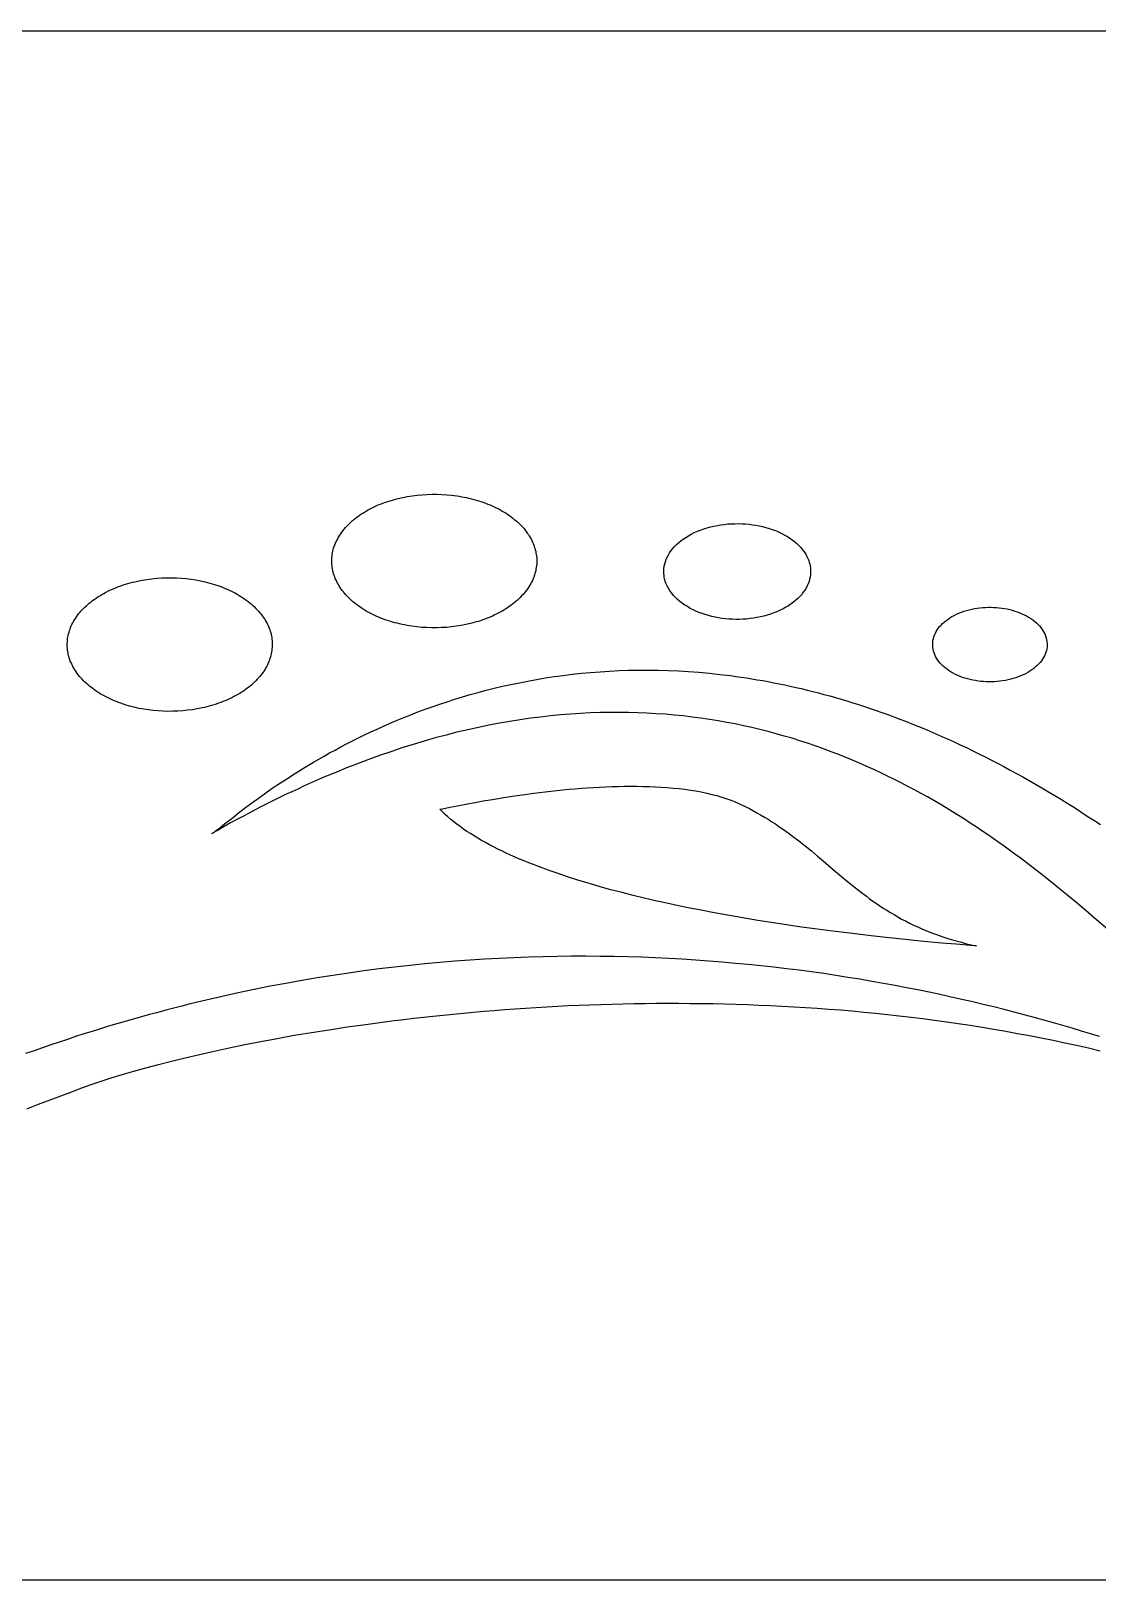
# Model space of a CAD drawing. Extents: x 2.6 to 83.9, y 63.6 to 86.7.
# Drawn here: x 63.55 to 71.12, y 75.65 to 86.65 of the extents above; entities that cross this region are included whole.
import ezdxf

# ---------------------------------------------------------------- set-up
doc = ezdxf.new("R2010")
doc.units = 0
doc.layers.add('IMPORT_-_LAMP', color=18, linetype='CONTINUOUS')

msp = doc.modelspace()

# ---------------------------------------------------------------- linework, layer by layer
at = {"layer": 'IMPORT_-_LAMP'}
for points in [[(22.867, 75.651), (22.867, 76.119), (2.617, 76.119), (2.617, 78.951), (2.617, 83.351), (2.617, 86.183), (22.867, 86.183), (22.867, 86.651), (43.117, 86.651), (43.117, 86.183), (63.367, 86.183), (63.367, 86.651), (83.617, 86.651), (83.617, 75.651), (63.367, 75.651), (63.367, 76.119), (43.117, 76.119), (43.117, 75.651)], [(66.745, 83.31), (66.762, 83.304), (66.778, 83.298), (66.794, 83.292), (66.81, 83.285), (66.825, 83.279), (66.84, 83.272), (66.854, 83.265), (66.869, 83.257), (66.883, 83.25), (66.896, 83.242), (66.91, 83.234), (66.923, 83.226), (66.935, 83.218), (66.948, 83.21), (66.96, 83.201), (66.971, 83.192), (66.982, 83.183), (66.993, 83.174), (67.004, 83.165), (67.014, 83.156), (67.024, 83.146), (67.033, 83.136), (67.042, 83.127), (67.051, 83.117), (67.059, 83.107), (67.067, 83.096), (67.074, 83.086), (67.082, 83.076), (67.088, 83.065), (67.095, 83.055), (67.101, 83.044), (67.106, 83.033), (67.111, 83.022), (67.116, 83.011), (67.12, 83), (67.124, 82.989), (67.128, 82.978), (67.131, 82.967), (67.134, 82.955), (67.136, 82.944), (67.138, 82.933), (67.14, 82.921), (67.141, 82.91), (67.141, 82.899), (67.142, 82.887), (67.141, 82.876), (67.141, 82.864), (67.14, 82.852), (67.138, 82.841), (67.136, 82.829), (67.134, 82.818), (67.131, 82.806), (67.128, 82.795), (67.124, 82.783), (67.12, 82.772), (67.115, 82.761), (67.11, 82.749), (67.105, 82.738), (67.099, 82.727), (67.092, 82.715), (67.085, 82.704), (67.078, 82.693), (67.07, 82.682), (67.062, 82.671), (67.053, 82.66), (67.044, 82.65), (67.034, 82.639), (67.024, 82.629), (67.014, 82.619), (67.004, 82.609), (66.993, 82.6), (66.982, 82.59), (66.97, 82.581), (66.958, 82.572), (66.946, 82.564), (66.934, 82.555), (66.921, 82.547), (66.908, 82.539), (66.895, 82.531), (66.882, 82.524), (66.868, 82.516), (66.854, 82.509), (66.84, 82.502), (66.826, 82.496), (66.811, 82.489), (66.796, 82.483), (66.766, 82.472), (66.735, 82.461), (66.703, 82.452), (66.671, 82.443), (66.638, 82.436), (66.604, 82.429), (66.57, 82.424), (66.536, 82.419), (66.501, 82.416), (66.466, 82.414), (66.431, 82.413), (66.396, 82.413), (66.361, 82.414), (66.325, 82.416), (66.29, 82.419), (66.255, 82.424), (66.237, 82.427), (66.22, 82.43), (66.202, 82.433), (66.185, 82.437), (66.167, 82.441), (66.15, 82.445), (66.133, 82.449), (66.116, 82.454), (66.099, 82.459), (66.082, 82.465), (66.066, 82.47), (66.049, 82.476), (66.033, 82.482), (66.018, 82.489), (66.002, 82.496), (65.987, 82.502), (65.973, 82.509), (65.958, 82.517), (65.944, 82.524), (65.931, 82.532), (65.917, 82.54), (65.904, 82.548), (65.892, 82.556), (65.88, 82.565), (65.868, 82.573), (65.856, 82.582), (65.845, 82.591), (65.834, 82.6), (65.823, 82.609), (65.813, 82.619), (65.804, 82.628), (65.794, 82.638), (65.785, 82.648), (65.777, 82.658), (65.768, 82.668), (65.76, 82.678), (65.753, 82.688), (65.746, 82.698), (65.739, 82.709), (65.733, 82.72), (65.727, 82.73), (65.721, 82.741), (65.716, 82.752), (65.711, 82.763), (65.707, 82.774), (65.703, 82.785), (65.699, 82.796), (65.696, 82.807), (65.693, 82.819), (65.691, 82.83), (65.689, 82.841), (65.688, 82.853), (65.686, 82.864), (65.686, 82.876), (65.686, 82.887), (65.686, 82.899), (65.686, 82.91), (65.688, 82.922), (65.689, 82.933), (65.691, 82.945), (65.693, 82.956), (65.696, 82.968), (65.699, 82.979), (65.703, 82.991), (65.707, 83.002), (65.712, 83.014), (65.717, 83.025), (65.723, 83.036), (65.729, 83.048), (65.735, 83.059), (65.742, 83.07), (65.749, 83.081), (65.757, 83.092), (65.766, 83.103), (65.774, 83.114), (65.783, 83.125), (65.793, 83.135), (65.803, 83.145), (65.813, 83.155), (65.823, 83.165), (65.834, 83.174), (65.846, 83.184), (65.857, 83.193), (65.869, 83.202), (65.881, 83.211), (65.893, 83.219), (65.906, 83.227), (65.919, 83.235), (65.932, 83.243), (65.945, 83.251), (65.959, 83.258), (65.973, 83.265), (65.987, 83.272), (66.002, 83.278), (66.016, 83.285), (66.031, 83.291), (66.061, 83.302), (66.093, 83.313), (66.124, 83.322), (66.157, 83.331), (66.19, 83.339), (66.223, 83.345), (66.257, 83.35), (66.291, 83.355), (66.326, 83.358), (66.361, 83.36), (66.396, 83.362), (66.431, 83.362), (66.467, 83.36), (66.502, 83.358), (66.537, 83.355), (66.573, 83.35), (66.59, 83.347), (66.608, 83.344), (66.625, 83.341), (66.642, 83.338), (66.66, 83.334), (66.677, 83.329), (66.694, 83.325), (66.711, 83.32), (66.728, 83.315)], [(68.988, 83.011), (69.003, 82.997), (69.017, 82.982), (69.029, 82.967), (69.041, 82.952), (69.051, 82.936), (69.059, 82.92), (69.067, 82.904), (69.07, 82.896), (69.073, 82.888), (69.076, 82.88), (69.078, 82.872), (69.08, 82.864), (69.082, 82.856), (69.083, 82.848), (69.085, 82.839), (69.085, 82.831), (69.086, 82.823), (69.086, 82.815), (69.086, 82.807), (69.085, 82.79), (69.083, 82.774), (69.079, 82.758), (69.075, 82.742), (69.069, 82.726), (69.062, 82.71), (69.054, 82.695), (69.045, 82.68), (69.034, 82.665), (69.023, 82.65), (69.01, 82.636), (68.996, 82.622), (68.981, 82.608), (68.965, 82.595), (68.948, 82.582), (68.93, 82.57), (68.911, 82.559), (68.891, 82.547), (68.869, 82.537), (68.847, 82.527), (68.824, 82.518), (68.801, 82.51), (68.778, 82.502), (68.754, 82.496), (68.73, 82.49), (68.705, 82.485), (68.681, 82.481), (68.656, 82.478), (68.631, 82.475), (68.606, 82.474), (68.581, 82.473), (68.556, 82.473), (68.531, 82.474), (68.506, 82.475), (68.481, 82.477), (68.456, 82.48), (68.432, 82.484), (68.408, 82.489), (68.384, 82.494), (68.361, 82.5), (68.338, 82.507), (68.315, 82.514), (68.293, 82.522), (68.272, 82.531), (68.251, 82.541), (68.231, 82.551), (68.211, 82.563), (68.193, 82.574), (68.175, 82.587), (68.158, 82.6), (68.142, 82.614), (68.126, 82.629), (68.113, 82.643), (68.1, 82.658), (68.089, 82.674), (68.079, 82.689), (68.07, 82.705), (68.062, 82.721), (68.059, 82.729), (68.056, 82.737), (68.054, 82.745), (68.051, 82.753), (68.049, 82.761), (68.047, 82.77), (68.046, 82.778), (68.045, 82.786), (68.044, 82.794), (68.044, 82.802), (68.043, 82.81), (68.043, 82.819), (68.044, 82.835), (68.047, 82.851), (68.05, 82.867), (68.055, 82.883), (68.061, 82.899), (68.067, 82.915), (68.076, 82.93), (68.085, 82.946), (68.095, 82.961), (68.107, 82.975), (68.119, 82.99), (68.133, 83.004), (68.148, 83.017), (68.164, 83.03), (68.181, 83.043), (68.199, 83.055), (68.218, 83.067), (68.239, 83.078), (68.26, 83.089), (68.282, 83.098), (68.305, 83.107), (68.328, 83.116), (68.352, 83.123), (68.375, 83.129), (68.4, 83.135), (68.424, 83.14), (68.449, 83.144), (68.474, 83.147), (68.499, 83.15), (68.524, 83.152), (68.549, 83.152), (68.574, 83.153), (68.599, 83.152), (68.624, 83.15), (68.649, 83.148), (68.673, 83.145), (68.698, 83.141), (68.722, 83.137), (68.745, 83.132), (68.769, 83.125), (68.792, 83.119), (68.814, 83.111), (68.836, 83.103), (68.857, 83.094), (68.878, 83.084), (68.898, 83.074), (68.918, 83.063), (68.937, 83.051), (68.955, 83.038), (68.972, 83.025)], [(64.96, 81.909), (64.945, 81.902), (64.929, 81.895), (64.913, 81.889), (64.898, 81.882), (64.882, 81.877), (64.865, 81.871), (64.849, 81.866), (64.832, 81.861), (64.816, 81.856), (64.799, 81.852), (64.782, 81.848), (64.765, 81.844), (64.731, 81.837), (64.697, 81.831), (64.662, 81.827), (64.627, 81.823), (64.592, 81.821), (64.557, 81.82), (64.522, 81.819), (64.487, 81.82), (64.453, 81.823), (64.418, 81.826), (64.384, 81.83), (64.35, 81.835), (64.316, 81.841), (64.283, 81.849), (64.25, 81.857), (64.218, 81.867), (64.187, 81.877), (64.171, 81.883), (64.156, 81.889), (64.141, 81.895), (64.126, 81.901), (64.112, 81.908), (64.097, 81.915), (64.083, 81.922), (64.069, 81.929), (64.055, 81.937), (64.042, 81.945), (64.029, 81.953), (64.016, 81.961), (64.003, 81.97), (63.991, 81.979), (63.979, 81.988), (63.967, 81.997), (63.955, 82.007), (63.944, 82.017), (63.933, 82.027), (63.923, 82.037), (63.913, 82.047), (63.904, 82.058), (63.895, 82.068), (63.886, 82.079), (63.878, 82.089), (63.871, 82.1), (63.863, 82.111), (63.857, 82.122), (63.85, 82.133), (63.844, 82.144), (63.839, 82.155), (63.834, 82.166), (63.829, 82.177), (63.825, 82.188), (63.821, 82.2), (63.818, 82.211), (63.815, 82.222), (63.813, 82.234), (63.811, 82.245), (63.809, 82.257), (63.808, 82.268), (63.807, 82.279), (63.807, 82.291), (63.807, 82.302), (63.808, 82.314), (63.809, 82.325), (63.81, 82.336), (63.812, 82.348), (63.814, 82.359), (63.817, 82.37), (63.82, 82.381), (63.823, 82.393), (63.827, 82.404), (63.831, 82.415), (63.836, 82.426), (63.841, 82.437), (63.846, 82.448), (63.852, 82.458), (63.858, 82.469), (63.865, 82.48), (63.872, 82.49), (63.88, 82.5), (63.887, 82.511), (63.896, 82.521), (63.904, 82.531), (63.913, 82.541), (63.923, 82.551), (63.933, 82.56), (63.943, 82.57), (63.953, 82.579), (63.964, 82.589), (63.976, 82.598), (63.987, 82.607), (63.999, 82.615), (64.012, 82.624), (64.025, 82.632), (64.038, 82.641), (64.052, 82.649), (64.066, 82.657), (64.08, 82.664), (64.095, 82.672), (64.11, 82.679), (64.125, 82.686), (64.141, 82.693), (64.157, 82.699), (64.172, 82.705), (64.189, 82.711), (64.205, 82.717), (64.221, 82.722), (64.238, 82.727), (64.254, 82.732), (64.271, 82.736), (64.288, 82.74), (64.305, 82.744), (64.339, 82.751), (64.373, 82.757), (64.408, 82.761), (64.443, 82.765), (64.478, 82.767), (64.513, 82.768), (64.548, 82.768), (64.583, 82.767), (64.618, 82.765), (64.652, 82.762), (64.686, 82.758), (64.72, 82.753), (64.754, 82.746), (64.787, 82.739), (64.82, 82.731), (64.852, 82.721), (64.883, 82.711), (64.899, 82.705), (64.914, 82.699), (64.929, 82.693), (64.944, 82.687), (64.958, 82.68), (64.973, 82.673), (64.987, 82.666), (65.001, 82.659), (65.015, 82.651), (65.028, 82.643), (65.041, 82.635), (65.054, 82.626), (65.067, 82.618), (65.079, 82.609), (65.091, 82.6), (65.103, 82.59), (65.115, 82.581), (65.126, 82.571), (65.137, 82.561), (65.147, 82.551), (65.157, 82.541), (65.166, 82.53), (65.175, 82.52), (65.184, 82.509), (65.192, 82.499), (65.199, 82.488), (65.207, 82.477), (65.213, 82.466), (65.22, 82.455), (65.226, 82.444), (65.231, 82.433), (65.236, 82.422), (65.241, 82.411), (65.245, 82.399), (65.249, 82.388), (65.252, 82.377), (65.255, 82.365), (65.257, 82.354), (65.259, 82.343), (65.261, 82.331), (65.262, 82.32), (65.263, 82.308), (65.263, 82.297), (65.263, 82.286), (65.262, 82.274), (65.261, 82.263), (65.26, 82.251), (65.258, 82.24), (65.256, 82.229), (65.253, 82.218), (65.25, 82.206), (65.247, 82.195), (65.243, 82.184), (65.239, 82.173), (65.234, 82.162), (65.229, 82.151), (65.224, 82.14), (65.218, 82.13), (65.212, 82.119), (65.205, 82.108), (65.198, 82.098), (65.19, 82.087), (65.183, 82.077), (65.174, 82.067), (65.166, 82.057), (65.157, 82.047), (65.147, 82.037), (65.138, 82.027), (65.127, 82.018), (65.117, 82.009), (65.106, 81.999), (65.094, 81.99), (65.083, 81.981), (65.071, 81.972), (65.058, 81.964), (65.045, 81.955), (65.032, 81.947), (65.018, 81.939), (65.004, 81.931), (64.99, 81.924), (64.975, 81.916)], [(70.596, 82.079), (70.579, 82.071), (70.561, 82.064), (70.543, 82.058), (70.525, 82.052), (70.507, 82.047), (70.488, 82.043), (70.469, 82.039), (70.449, 82.036), (70.43, 82.033), (70.411, 82.031), (70.391, 82.03), (70.371, 82.029), (70.352, 82.029), (70.332, 82.03), (70.313, 82.031), (70.294, 82.032), (70.275, 82.035), (70.256, 82.038), (70.237, 82.041), (70.218, 82.045), (70.2, 82.05), (70.182, 82.055), (70.165, 82.061), (70.148, 82.068), (70.131, 82.075), (70.115, 82.082), (70.099, 82.09), (70.084, 82.099), (70.069, 82.108), (70.055, 82.118), (70.042, 82.128), (70.029, 82.139), (70.017, 82.15), (70.007, 82.162), (69.997, 82.174), (69.988, 82.186), (69.98, 82.198), (69.973, 82.21), (69.968, 82.223), (69.963, 82.235), (69.959, 82.248), (69.956, 82.26), (69.954, 82.273), (69.953, 82.286), (69.953, 82.299), (69.954, 82.311), (69.955, 82.324), (69.958, 82.337), (69.962, 82.349), (69.966, 82.361), (69.972, 82.374), (69.978, 82.386), (69.985, 82.398), (69.993, 82.409), (70.002, 82.421), (70.012, 82.432), (70.023, 82.443), (70.034, 82.453), (70.047, 82.463), (70.06, 82.473), (70.074, 82.483), (70.089, 82.492), (70.105, 82.501), (70.122, 82.509), (70.139, 82.517), (70.157, 82.524), (70.175, 82.53), (70.193, 82.536), (70.212, 82.541), (70.23, 82.545), (70.249, 82.549), (70.269, 82.552), (70.288, 82.555), (70.308, 82.557), (70.327, 82.558), (70.347, 82.559), (70.366, 82.559), (70.386, 82.558), (70.405, 82.557), (70.424, 82.555), (70.444, 82.553), (70.463, 82.55), (70.481, 82.547), (70.5, 82.542), (70.518, 82.538), (70.536, 82.532), (70.553, 82.527), (70.571, 82.52), (70.587, 82.513), (70.603, 82.506), (70.619, 82.498), (70.634, 82.489), (70.649, 82.48), (70.663, 82.47), (70.676, 82.46), (70.689, 82.449), (70.701, 82.437), (70.711, 82.426), (70.721, 82.414), (70.73, 82.402), (70.738, 82.39), (70.745, 82.378), (70.751, 82.365), (70.755, 82.353), (70.759, 82.34), (70.762, 82.327), (70.764, 82.315), (70.765, 82.302), (70.765, 82.289), (70.765, 82.277), (70.763, 82.264), (70.76, 82.251), (70.757, 82.239), (70.752, 82.226), (70.747, 82.214), (70.74, 82.202), (70.733, 82.19), (70.725, 82.179), (70.716, 82.167), (70.706, 82.156), (70.695, 82.145), (70.684, 82.135), (70.671, 82.124), (70.658, 82.114), (70.644, 82.105), (70.629, 82.096), (70.613, 82.087)], [(66.452, 81.124), (66.473, 81.128), (66.524, 81.138), (66.602, 81.154), (66.65, 81.163), (66.704, 81.173), (66.762, 81.183), (66.826, 81.194), (66.894, 81.205), (66.966, 81.217), (67.041, 81.227), (67.12, 81.238), (67.201, 81.248), (67.284, 81.257), (67.369, 81.266), (67.413, 81.27), (67.456, 81.273), (67.5, 81.276), (67.544, 81.279), (67.588, 81.282), (67.632, 81.284), (67.676, 81.285), (67.72, 81.287), (67.764, 81.288), (67.809, 81.288), (67.852, 81.288), (67.896, 81.287), (67.94, 81.286), (67.983, 81.284), (68.025, 81.282), (68.068, 81.279), (68.109, 81.275), (68.151, 81.271), (68.192, 81.266), (68.232, 81.26), (68.271, 81.254), (68.31, 81.247), (68.348, 81.239), (68.385, 81.23), (68.421, 81.221), (68.456, 81.21), (68.491, 81.199), (68.507, 81.193), (68.524, 81.187), (68.54, 81.181), (68.556, 81.174), (68.572, 81.167), (68.587, 81.16), (68.617, 81.146), (68.647, 81.131), (68.675, 81.116), (68.704, 81.1), (68.731, 81.085), (68.758, 81.069), (68.785, 81.053), (68.811, 81.036), (68.836, 81.02), (68.861, 81.003), (68.886, 80.986), (68.91, 80.969), (68.934, 80.952), (68.957, 80.934), (69.003, 80.899), (69.048, 80.864), (69.092, 80.828), (69.135, 80.791), (69.178, 80.755), (69.263, 80.683), (69.306, 80.647), (69.349, 80.611), (69.392, 80.575), (69.437, 80.54), (69.482, 80.506), (69.505, 80.489), (69.529, 80.472), (69.553, 80.455), (69.577, 80.439), (69.602, 80.423), (69.627, 80.407), (69.653, 80.391), (69.679, 80.376), (69.705, 80.36), (69.732, 80.345), (69.76, 80.331), (69.789, 80.316), (69.817, 80.302), (69.847, 80.289), (69.877, 80.275), (69.908, 80.262), (69.94, 80.249), (69.973, 80.237), (70.006, 80.225), (70.04, 80.214), (70.075, 80.203), (70.111, 80.192), (70.147, 80.182), (70.185, 80.172), (70.223, 80.162), (70.263, 80.154), (70.251, 80.155), (70.222, 80.157), (70.12, 80.166), (70.048, 80.172), (69.963, 80.179), (69.867, 80.188), (69.759, 80.199), (69.643, 80.211), (69.517, 80.225), (69.383, 80.241), (69.243, 80.258), (69.17, 80.267), (69.096, 80.277), (69.021, 80.288), (68.945, 80.299), (68.868, 80.31), (68.79, 80.322), (68.711, 80.335), (68.631, 80.348), (68.551, 80.362), (68.47, 80.376), (68.39, 80.391), (68.309, 80.407), (68.228, 80.423), (68.147, 80.439), (68.066, 80.457), (67.985, 80.475), (67.905, 80.493), (67.826, 80.513), (67.747, 80.533), (67.668, 80.553), (67.591, 80.574), (67.515, 80.596), (67.44, 80.619), (67.366, 80.643), (67.294, 80.667), (67.258, 80.679), (67.223, 80.692), (67.188, 80.705), (67.153, 80.717), (67.119, 80.731), (67.086, 80.744), (67.053, 80.757), (67.02, 80.771), (66.988, 80.785), (66.956, 80.799), (66.925, 80.813), (66.894, 80.828), (66.864, 80.842), (66.835, 80.857), (66.806, 80.872), (66.778, 80.888), (66.75, 80.903), (66.723, 80.919), (66.696, 80.935), (66.671, 80.951), (66.646, 80.967), (66.621, 80.984), (66.597, 81.001), (66.574, 81.018), (66.552, 81.035), (66.531, 81.052), (66.51, 81.07), (66.49, 81.088), (66.471, 81.106)], [(66.452, 81.124), (66.473, 81.128), (66.524, 81.138), (66.602, 81.154), (66.65, 81.163), (66.704, 81.173), (66.762, 81.183), (66.826, 81.194), (66.894, 81.205), (66.966, 81.217), (67.041, 81.227), (67.12, 81.238), (67.201, 81.248), (67.284, 81.257), (67.369, 81.266), (67.413, 81.27), (67.456, 81.273), (67.5, 81.276), (67.544, 81.279), (67.588, 81.282), (67.632, 81.284), (67.676, 81.285), (67.72, 81.287), (67.764, 81.288), (67.809, 81.288), (67.852, 81.288), (67.896, 81.287), (67.94, 81.286), (67.983, 81.284), (68.025, 81.282), (68.068, 81.279), (68.109, 81.275), (68.151, 81.271), (68.192, 81.266), (68.232, 81.26), (68.271, 81.254), (68.31, 81.247), (68.348, 81.239), (68.385, 81.23), (68.421, 81.221), (68.456, 81.21), (68.491, 81.199), (68.507, 81.193), (68.524, 81.187), (68.54, 81.181), (68.556, 81.174), (68.572, 81.167), (68.587, 81.16), (68.617, 81.146), (68.647, 81.131), (68.675, 81.116), (68.704, 81.1), (68.731, 81.085), (68.758, 81.069), (68.785, 81.053), (68.811, 81.036), (68.836, 81.02), (68.861, 81.003), (68.886, 80.986), (68.91, 80.969), (68.934, 80.952), (68.957, 80.934), (69.003, 80.899), (69.048, 80.864), (69.092, 80.828), (69.135, 80.791), (69.178, 80.755), (69.263, 80.683), (69.306, 80.647), (69.349, 80.611), (69.392, 80.575), (69.437, 80.54), (69.482, 80.506), (69.505, 80.489), (69.529, 80.472), (69.553, 80.455), (69.577, 80.439), (69.602, 80.423), (69.627, 80.407), (69.653, 80.391), (69.679, 80.376), (69.705, 80.36), (69.732, 80.345), (69.76, 80.331), (69.789, 80.316), (69.817, 80.302), (69.847, 80.289), (69.877, 80.275), (69.908, 80.262), (69.94, 80.249), (69.973, 80.237), (70.006, 80.225), (70.04, 80.214), (70.075, 80.203), (70.111, 80.192), (70.147, 80.182), (70.185, 80.172), (70.223, 80.162), (70.263, 80.154), (70.251, 80.155), (70.222, 80.157), (70.12, 80.166), (70.048, 80.172), (69.963, 80.179), (69.867, 80.188), (69.759, 80.199), (69.643, 80.211), (69.517, 80.225), (69.383, 80.241), (69.243, 80.258), (69.17, 80.267), (69.096, 80.277), (69.021, 80.288), (68.945, 80.299), (68.868, 80.31), (68.79, 80.322), (68.711, 80.335), (68.631, 80.348), (68.551, 80.362), (68.47, 80.376), (68.39, 80.391), (68.309, 80.407), (68.228, 80.423), (68.147, 80.439), (68.066, 80.457), (67.985, 80.475), (67.905, 80.493), (67.826, 80.513), (67.747, 80.533), (67.668, 80.553), (67.591, 80.574), (67.515, 80.596), (67.44, 80.619), (67.366, 80.643), (67.294, 80.667), (67.258, 80.679), (67.223, 80.692), (67.188, 80.705), (67.153, 80.717), (67.119, 80.731), (67.086, 80.744), (67.053, 80.757), (67.02, 80.771), (66.988, 80.785), (66.956, 80.799), (66.925, 80.813), (66.894, 80.828), (66.864, 80.842), (66.835, 80.857), (66.806, 80.872), (66.778, 80.888), (66.75, 80.903), (66.723, 80.919), (66.696, 80.935), (66.671, 80.951), (66.646, 80.967), (66.621, 80.984), (66.597, 81.001), (66.574, 81.018), (66.552, 81.035), (66.531, 81.052), (66.51, 81.07), (66.49, 81.088), (66.471, 81.106)]]:
    msp.add_lwpolyline(points, close=True, dxfattribs=at)
for points in [[(71.212, 80.258), (71.1, 80.354), (71.042, 80.404), (70.981, 80.455), (70.918, 80.507), (70.854, 80.56), (70.787, 80.614), (70.718, 80.668), (70.647, 80.723), (70.574, 80.779), (70.537, 80.806), (70.499, 80.834), (70.461, 80.862), (70.422, 80.889), (70.383, 80.917), (70.343, 80.944), (70.303, 80.972), (70.262, 80.999), (70.22, 81.026), (70.178, 81.053), (70.136, 81.08), (70.093, 81.107), (70.049, 81.134), (70.005, 81.16), (69.96, 81.186), (69.915, 81.212), (69.87, 81.237), (69.823, 81.263), (69.777, 81.287), (69.729, 81.312), (69.681, 81.336), (69.633, 81.36), (69.584, 81.384), (69.535, 81.407), (69.485, 81.429), (69.434, 81.452), (69.383, 81.473), (69.331, 81.495), (69.279, 81.515), (69.226, 81.535), (69.173, 81.555), (69.119, 81.574), (69.065, 81.593), (69.01, 81.611), (68.954, 81.628), (68.898, 81.644), (68.841, 81.66), (68.784, 81.676), (68.726, 81.69), (68.668, 81.704), (68.609, 81.717), (68.55, 81.73), (68.49, 81.741), (68.429, 81.752), (68.368, 81.762), (68.306, 81.771), (68.244, 81.779), (68.181, 81.787), (68.117, 81.793), (68.053, 81.799), (67.989, 81.803), (67.924, 81.807), (67.858, 81.81), (67.792, 81.812), (67.725, 81.812), (67.657, 81.812), (67.589, 81.811), (67.521, 81.808), (67.451, 81.805), (67.382, 81.8), (67.311, 81.794), (67.24, 81.788), (67.169, 81.779), (67.096, 81.77), (67.024, 81.76), (66.95, 81.748), (66.876, 81.735), (66.802, 81.721), (66.727, 81.706), (66.651, 81.689), (66.575, 81.671), (66.498, 81.651), (66.421, 81.631), (66.342, 81.608), (66.264, 81.585), (66.184, 81.56), (66.105, 81.533), (66.024, 81.506), (65.943, 81.476), (65.861, 81.445), (65.779, 81.413), (65.738, 81.396), (65.696, 81.379), (65.654, 81.362), (65.613, 81.344), (65.571, 81.325), (65.528, 81.307), (65.486, 81.288), (65.444, 81.268), (65.401, 81.248), (65.358, 81.228), (65.315, 81.207), (65.272, 81.186), (65.229, 81.165), (65.186, 81.143), (65.142, 81.12), (65.099, 81.097), (65.055, 81.074), (65.011, 81.051), (64.967, 81.027), (64.922, 81.002), (64.878, 80.977), (64.833, 80.952), (64.835, 80.952), (64.839, 80.954), (64.848, 80.96), (64.861, 80.97), (64.879, 80.983), (64.925, 81.02), (64.987, 81.069), (65.024, 81.098), (65.064, 81.129), (65.109, 81.162), (65.157, 81.197), (65.208, 81.234), (65.263, 81.273), (65.322, 81.312), (65.385, 81.353), (65.417, 81.374), (65.451, 81.395), (65.485, 81.416), (65.52, 81.437), (65.556, 81.459), (65.593, 81.48), (65.631, 81.502), (65.669, 81.524), (65.709, 81.545), (65.749, 81.567), (65.79, 81.588), (65.832, 81.61), (65.875, 81.631), (65.918, 81.652), (65.963, 81.674), (66.008, 81.694), (66.054, 81.715), (66.101, 81.736), (66.149, 81.756), (66.197, 81.776), (66.247, 81.796), (66.297, 81.815), (66.348, 81.834), (66.399, 81.852), (66.452, 81.871), (66.505, 81.888), (66.559, 81.906), (66.614, 81.922), (66.669, 81.939), (66.725, 81.954), (66.782, 81.969), (66.84, 81.984), (66.899, 81.998), (66.958, 82.011), (67.018, 82.023), (67.079, 82.035), (67.14, 82.046), (67.203, 82.057), (67.265, 82.066), (67.329, 82.075), (67.393, 82.083), (67.459, 82.09), (67.524, 82.096), (67.591, 82.101), (67.658, 82.106), (67.726, 82.109), (67.794, 82.111), (67.864, 82.112), (67.933, 82.113), (68.004, 82.112), (68.075, 82.11), (68.147, 82.107), (68.22, 82.102), (68.293, 82.097), (68.367, 82.09), (68.442, 82.082), (68.517, 82.073), (68.555, 82.068), (68.593, 82.063), (68.631, 82.057), (68.669, 82.051), (68.707, 82.044), (68.746, 82.038), (68.785, 82.031), (68.824, 82.023), (68.863, 82.015), (68.902, 82.007), (68.942, 81.999), (68.981, 81.99), (69.021, 81.981), (69.061, 81.971), (69.101, 81.961), (69.141, 81.951), (69.181, 81.94), (69.222, 81.929), (69.262, 81.918), (69.303, 81.906), (69.344, 81.894), (69.385, 81.881), (69.426, 81.868), (69.468, 81.854), (69.509, 81.841), (69.551, 81.826), (69.593, 81.812), (69.635, 81.797), (69.677, 81.781), (69.719, 81.765), (69.761, 81.749), (69.804, 81.732), (69.847, 81.715), (69.889, 81.697), (69.932, 81.679), (69.976, 81.661), (70.019, 81.642), (70.062, 81.623), (70.106, 81.603), (70.149, 81.582), (70.193, 81.562), (70.237, 81.54), (70.281, 81.519), (70.325, 81.497), (70.37, 81.474), (70.414, 81.451), (70.459, 81.427), (70.504, 81.403), (70.549, 81.379), (70.594, 81.354), (70.639, 81.328), (70.684, 81.302), (70.729, 81.276), (70.775, 81.249), (70.821, 81.221), (70.867, 81.194), (70.913, 81.165), (70.959, 81.136), (71.005, 81.106), (71.051, 81.076), (71.098, 81.046), (71.144, 81.015)], [(71.137, 79.51), (71.074, 79.529), (71.01, 79.549), (70.944, 79.569), (70.878, 79.588), (70.811, 79.608), (70.743, 79.627), (70.673, 79.646), (70.603, 79.665), (70.532, 79.684), (70.46, 79.702), (70.386, 79.721), (70.312, 79.739), (70.237, 79.757), (70.161, 79.774), (70.084, 79.791), (70.006, 79.808), (69.928, 79.825), (69.848, 79.841), (69.767, 79.857), (69.686, 79.873), (69.604, 79.888), (69.52, 79.902), (69.436, 79.917), (69.351, 79.93), (69.266, 79.944), (69.179, 79.957), (69.092, 79.969), (69.004, 79.981), (68.915, 79.992), (68.825, 80.002), (68.734, 80.012), (68.643, 80.022), (68.551, 80.03), (68.458, 80.039), (68.364, 80.046), (68.27, 80.053), (68.174, 80.059), (68.079, 80.064), (67.982, 80.069), (67.885, 80.073), (67.787, 80.076), (67.688, 80.078), (67.589, 80.079), (67.489, 80.08), (67.388, 80.08), (67.287, 80.078), (67.185, 80.076), (67.082, 80.074), (66.979, 80.07), (66.875, 80.065), (66.77, 80.059), (66.665, 80.052), (66.559, 80.045), (66.453, 80.036), (66.346, 80.026), (66.239, 80.015), (66.131, 80.003), (66.022, 79.99), (65.913, 79.976), (65.804, 79.961), (65.693, 79.944), (65.583, 79.927), (65.472, 79.908), (65.36, 79.888), (65.248, 79.867), (65.135, 79.844), (65.022, 79.82), (64.908, 79.795), (64.794, 79.769), (64.68, 79.742), (64.622, 79.727), (64.565, 79.713), (64.507, 79.698), (64.45, 79.682), (64.392, 79.667), (64.334, 79.651), (64.276, 79.634), (64.218, 79.617), (64.159, 79.6), (64.101, 79.583), (64.043, 79.565), (63.984, 79.547), (63.925, 79.529), (63.867, 79.51), (63.808, 79.49), (63.749, 79.471), (63.69, 79.451), (63.631, 79.431), (63.572, 79.41), (63.512, 79.389)], [(63.521, 78.998), (63.603, 79.029), (63.686, 79.06), (63.768, 79.091), (63.851, 79.123), (63.881, 79.135), (63.912, 79.146), (63.977, 79.169), (64.047, 79.193), (64.12, 79.216), (64.198, 79.24), (64.28, 79.264), (64.365, 79.288), (64.455, 79.312), (64.548, 79.336), (64.645, 79.36), (64.746, 79.384), (64.85, 79.407), (64.957, 79.43), (65.068, 79.453), (65.182, 79.475), (65.299, 79.497), (65.419, 79.519), (65.542, 79.539), (65.668, 79.559), (65.796, 79.579), (65.927, 79.597), (66.061, 79.615), (66.129, 79.624), (66.197, 79.632), (66.266, 79.64), (66.336, 79.648), (66.406, 79.656), (66.477, 79.663), (66.548, 79.67), (66.62, 79.677), (66.692, 79.684), (66.765, 79.69), (66.838, 79.696), (66.912, 79.702), (66.986, 79.707), (67.061, 79.712), (67.136, 79.717), (67.212, 79.722), (67.288, 79.726), (67.365, 79.73), (67.442, 79.733), (67.519, 79.736), (67.597, 79.739), (67.675, 79.741), (67.753, 79.743), (67.832, 79.745), (67.911, 79.746), (67.991, 79.747), (68.07, 79.747), (68.151, 79.747), (68.231, 79.746), (68.312, 79.746), (68.393, 79.744), (68.474, 79.742), (68.555, 79.74), (68.637, 79.738), (68.719, 79.734), (68.801, 79.731), (68.883, 79.727), (68.966, 79.722), (69.049, 79.717), (69.132, 79.711), (69.215, 79.705), (69.298, 79.699), (69.381, 79.692), (69.465, 79.684), (69.548, 79.676), (69.632, 79.667), (69.716, 79.658), (69.8, 79.648), (69.883, 79.638), (69.967, 79.627), (70.051, 79.615), (70.135, 79.603), (70.22, 79.59), (70.304, 79.577), (70.388, 79.563), (70.472, 79.548), (70.556, 79.533), (70.64, 79.517), (70.724, 79.501), (70.808, 79.484), (70.891, 79.466), (70.975, 79.448), (71.059, 79.429), (71.142, 79.409)]]:
    msp.add_lwpolyline(points, dxfattribs=at)

doc.saveas('drawing.dxf')
